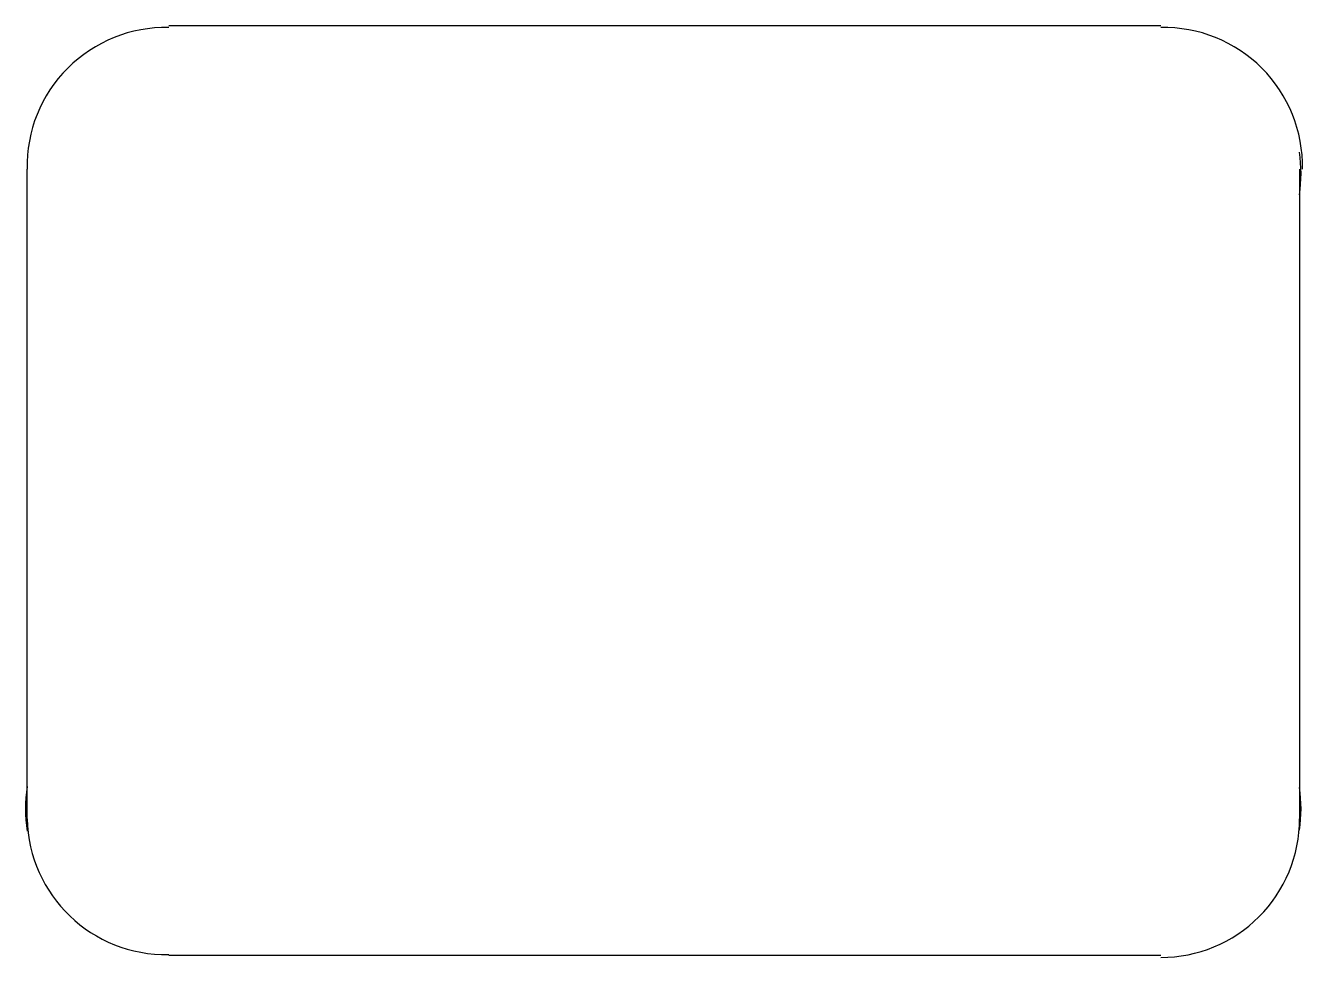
# Model space of a CAD drawing. Extents: x -0.25 to 0.249, y -0.364 to 0.
import ezdxf

# ---------------------------------------------------------------- set-up
doc = ezdxf.new("R2010")
doc.units = 0
doc.header["$MEASUREMENT"] = 0
doc.layers.get('0').update_dxf_attribs({"linetype": 'CONTINUOUS'})

msp = doc.modelspace()

# ---------------------------------------------------------------- linework, layer by layer
for p, q in [((-0.1936739125078901, -8.881784197001252e-16), (0.193673912507883, 0)), ((-0.2489100874983308, -0.3098674640340624), (-0.2489100874983308, -0.05607476973793446)), ((0.2478119833057093, -0.05607476973793446), (0.2478119833057093, -0.3098674640340624)), ((0.193673912507883, -0.3632290135125684), (-0.1936739125078901, -0.3632290135125684))]:
    msp.add_line(p, q)
for centre, radius, start, end in [((-0.1947966598267783, -0.05495179321450205), 0.05417799128753873, 88.81255678591363, 181.1876856607743), ((0.1947966598267712, -0.05495179321450205), 0.05417799128753873, 358.8123143392255, 91.18744321408721), ((0.1914137992446854, -0.05781262887854144), 0.05700877125495663, 351.6067719825043, 8.393228017496575), ((-0.1925657838144303, -0.3059904405574958), 0.05700877125495663, 171.2435833676405, 188.7564166323604), ((0.1914137992446854, -0.3059904405574958), 0.05700877125495663, 351.6067719823913, 8.393228017608735), ((-0.1947966598267783, -0.3087444875106291), 0.05417799128753873, 181.1876856607752, 271.1874432140863), ((0.193673912507883, -0.3098674640340633), 0.05417799128753873, 269.9999999999995, 9.528494560162615e-13)]:
    msp.add_arc(centre, radius, start, end)

doc.saveas('drawing.dxf')
